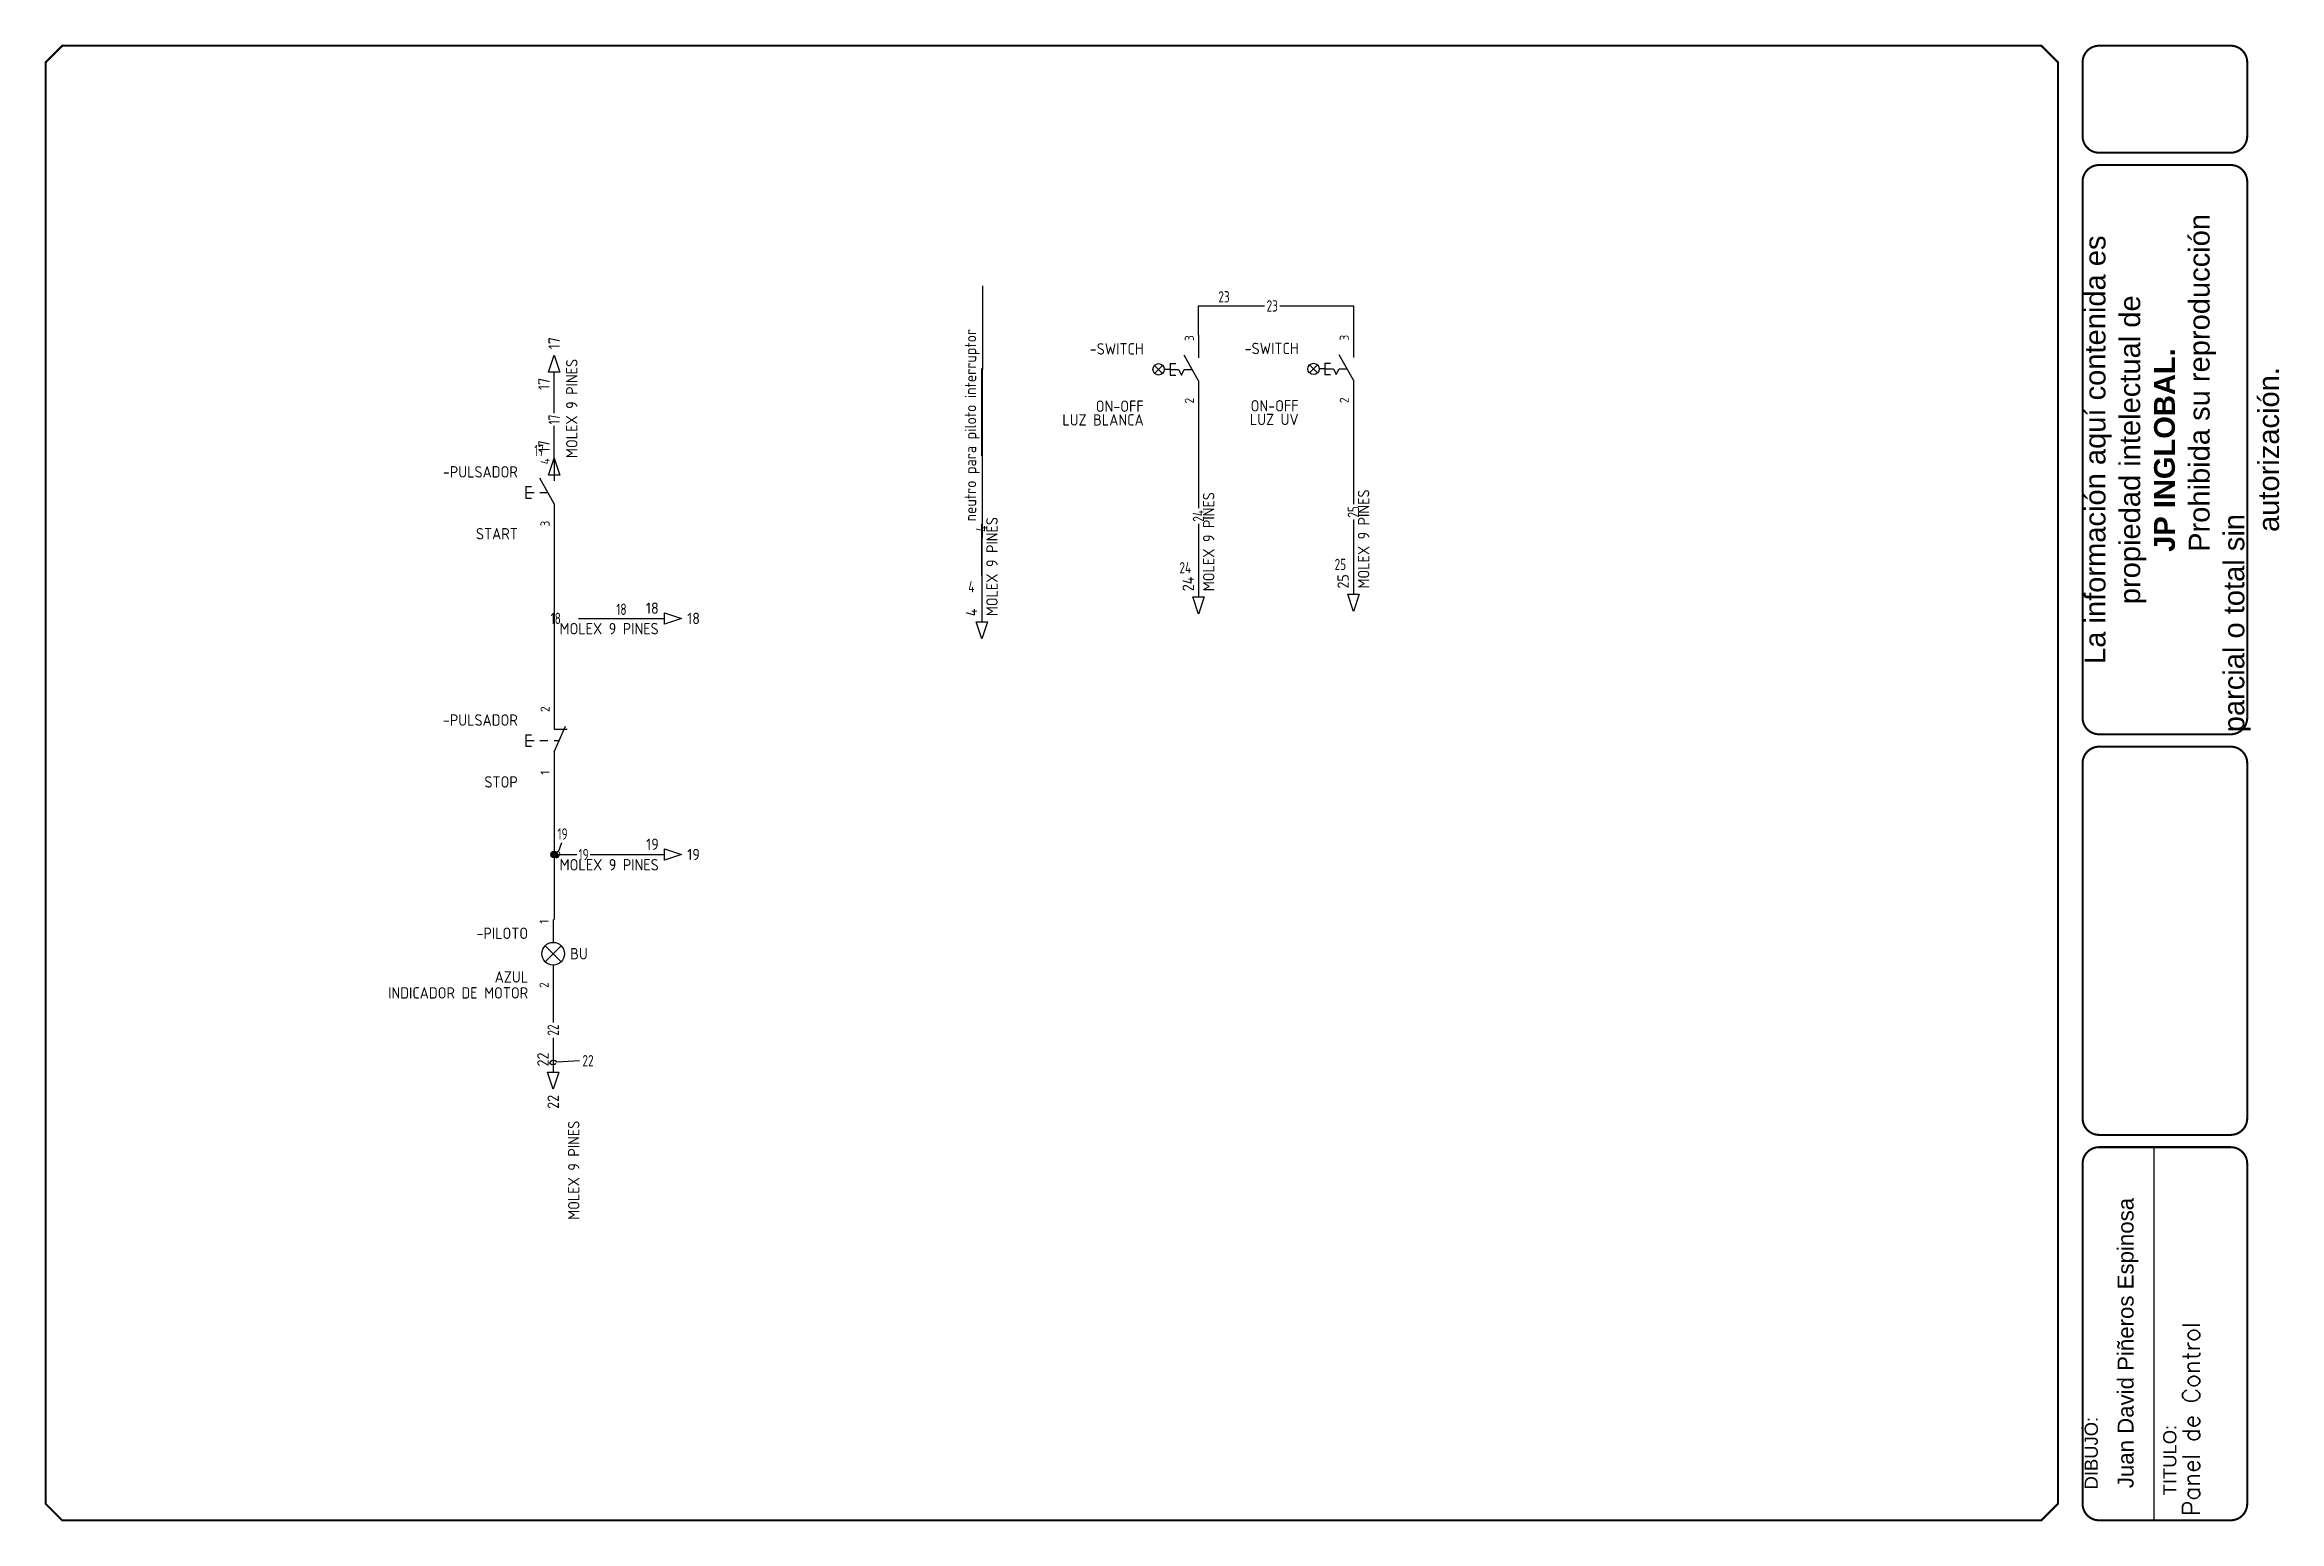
# Model space of a CAD drawing. Header units: inches. Extents: x 1 to 984, y 1 to 650.
import ezdxf
from ezdxf.enums import TextEntityAlignment as Align

# ---------------------------------------------------------------- set-up
doc = ezdxf.new("R2010")
doc.units = ezdxf.units.IN
doc.header["$MEASUREMENT"] = 0
for name, color, linetype in [('BLK_12_THHN', 9, 'Continuous'), ('DESC', 150, 'Continuous'), ('LOC', 8, 'Continuous'), ('MISC', 7, 'Continuous'), ('RED_14_THHN', 20, 'Continuous'), ('SYMS', 7, 'Continuous'), ('TAGS', 150, 'Continuous'), ('TERMS', 123, 'Continuous'), ('TITLE', 7, 'Continuous'), ('WHT_12_THHN', 7, 'Continuous'), ('WIRECOPY', 84, 'Continuous'), ('WIREFIXED', 7, 'Continuous'), ('WIRENO', 72, 'Continuous'), ('WIREREF', 52, 'Continuous'), ('WIREREF_DEST', 7, 'Continuous'), ('XREF', 7, 'Continuous')]:
    doc.layers.add(name, color=color, linetype=linetype)
doc.styles.add('SIMPLEX', font='SIMPLEX')
doc.styles.get("Standard").update_dxf_attribs({"font": 'arial.ttf'})
doc.styles.add('WD_IEC', font='ISOCP2.shx', dxfattribs={"width": 0.9, "height": 4})

# ---------------------------------------------------------------- blocks, each defined once
blk = doc.blocks.new('NO_NUM_acade_title')
blk.add_line((32.053, 5.711), (32.053, 0.032))
at = {"layer": 'TITLE'}
for p, q in [((30.594, 22.177), (30.594, 20.781)), ((30.594, 0.281), (30.594, 2.214))]:
    blk.add_line(p, q, dxfattribs=at)
at = {"layer": 'TITLE', "const_width": 0.0312}
blk.add_lwpolyline([(30.594, 0.281), (30.594, 22.177), (30.344, 22.427), (0.281, 22.427), (0.031, 22.177), (0.031, 0.281), (0.281, 0.031), (30.344, 0.031)], close=True, dxfattribs=at)
for points in [[(31.219, 22.427, 0.414214), (30.969, 22.177, 0.414214)], [(33.469, 22.177, 0.414214), (33.219, 22.427, 0.414214)], [(30.969, 21.052, 0.414214), (31.219, 20.802, 0.414214)], [(33.219, 20.802, 0.414214), (33.469, 21.052, 0.414214)], [(31.219, 20.615, 0.414214), (30.969, 20.365, 0.414214)], [(33.469, 20.365, 0.414214), (33.219, 20.615, 0.414214)], [(30.969, 12.219, 0.414214), (31.219, 11.969, 0.414214)], [(33.219, 11.969, 0.414214), (33.469, 12.219, 0.414214)], [(31.219, 11.781, 0.414214), (30.969, 11.531, 0.414214)], [(33.469, 11.531, 0.414214), (33.219, 11.781, 0.414214)], [(30.969, 6.135, 0.414214), (31.219, 5.885, 0.414214)], [(33.219, 5.885, 0.414214), (33.469, 6.135, 0.414214)], [(31.219, 5.698, 0.414214), (30.969, 5.448, 0.414214)], [(33.469, 5.448, 0.414214), (33.219, 5.698, 0.414214)], [(30.969, 0.281, 0.414214), (31.219, 0.031, 0.414214)], [(33.219, 0.031, 0.414214), (33.469, 0.281, 0.414214)]]:
    blk.add_lwpolyline(points, format="xyb", dxfattribs=at)
for points in [[(33.219, 22.427), (31.219, 22.427)], [(30.969, 22.177), (30.969, 21.052)], [(33.469, 22.177), (33.469, 21.052)], [(33.219, 20.802), (31.219, 20.802)], [(30.969, 20.365), (30.969, 12.219)], [(33.219, 20.615), (31.219, 20.615)], [(33.469, 20.365), (33.469, 12.219)], [(31.219, 11.969), (33.219, 11.969)], [(31.219, 11.781), (33.219, 11.781)], [(31.219, 5.885), (33.219, 5.885)], [(30.969, 5.448), (30.969, 0.281)], [(31.219, 5.698), (33.219, 5.698)], [(33.469, 5.448), (33.469, 0.281)], [(31.219, 0.031), (33.219, 0.031)]]:
    blk.add_lwpolyline(points, dxfattribs=at)
at = {"layer": 'TITLE', "color": 7, "const_width": 0.0312}
for points in [[(30.969, 11.531), (30.969, 6.135)], [(33.469, 11.531), (33.469, 6.135)]]:
    blk.add_lwpolyline(points, dxfattribs=at)
at = {"attachment_point": 1, "rotation": 90}
for s, width, heights, insert, char_height in [('\\pi1.0376;La información aquí contenida es \\P\\pi1.9451;propiedad intelectual de\\P\\pi2.7397;{\\fArial|b1|i0|c0|p34;JP INGLOBAL. \\P\\pi0.014096;}Prohibida su reproducción parcial o total sin \\P\\pi3.0418;autorización.', 8.53399, [2.581], (31, 12), 0.31623), ('Juan David Piñeros Espinosa', 4.87681, [0], (31.501, 0.518), 0.24167), ('DIBUJÓ:', 1.84714, [0], (31, 0.5), 0.2), ('TITULO:', 0.5, [0], (32.193, 0.41), 0.2)]:
    blk.add_mtext_dynamic_manual_height_columns(s, width=width, gutter_width=1, heights=heights, dxfattribs=dict(at, insert=insert, char_height=char_height))
blk = doc.blocks.new('VPB11')
for p, q in [((0, 7.5), (0, 2.5)), ((-6.25, 1.25), (-6.25, -1.25)), ((-6.25, 1.25), (-5, 1.25)), ((-6.25, 0), (-4.375, 0)), ((0, -2.5), (-3.125, 3.125)), ((-3.125, 0), (-1.389, 0)), ((-6.25, -1.25), (-5, -1.25)), ((0, -2.5), (0, -7.5))]:
    blk.add_line(p, q)
at = {"style": 'WD_IEC'}
for tag, p in [('INST', (-8, 10.25)), ('TAG1', (-8, 3.25)), ('LOC', (-8, 6.75)), ('DESC1', (-8, -10.35)), ('DESC2', (-8, -13.85)), ('DESC3', (-8, -17.35))]:
    blk.add_attdef(tag, text='', height=2.5, dxfattribs=at).set_placement(p, align=Align.RIGHT)
blk.add_attdef('TERM01', text='', height=2, rotation=90, dxfattribs=at).set_placement((-1, 7.5), align=Align.RIGHT)
at = {"style": 'WD_IEC', "flags": 1}
for tag, p, height in [('X2TERM01', (0, 7.5), 0.32), ('CONTACT', (0.5, 4.5), 1), ('X1LINK', (0, 0), 0.32), ('COMMON', (1.75, 3.25), 1), ('ASSYCODE', (1, -4), 1), ('FAMILY', (1, -5.5), 1), ('X8TERM02', (0, -7.5), 0.32), ('CATDESC', (1, -7), 1)]:
    blk.add_attdef(tag, p, '', height=height, dxfattribs=at)
at = {"style": 'WD_IEC', "flags": 9}
for tag, p in [('MFG', (-8.5, -0.25)), ('CAT', (-8.5, -2.75))]:
    blk.add_attdef(tag, text='', height=1.5, dxfattribs=at).set_placement(p, align=Align.RIGHT)
at = {"style": 'WD_IEC'}
blk.add_attdef('TERM02', (-1, -7.5), '', height=2, rotation=90, dxfattribs=at)
at = {"lineweight": 15, "style": 'WD_IEC'}
blk.add_attdef('XREF', text='', height=2.5, dxfattribs=at).set_placement((-8, -6.35), align=Align.RIGHT)
blk = doc.blocks.new('VPB12')
for p, q in [((0, 7.5), (0, 2.5)), ((-6.25, 1.25), (-6.25, -1.25)), ((-6.25, 1.25), (-5, 1.25)), ((-6.25, 0), (-4.38, 0)), ((-3.12, 0), (-1.39, 0)), ((0, -2.5), (2.5, 3.12)), ((0, 2.5), (2.87, 2.5)), ((0, 0), (1.11, 0)), ((-6.25, -1.25), (-5, -1.25)), ((0, -2.5), (0, -7.5))]:
    blk.add_line(p, q)
at = {"style": 'WD_IEC'}
for tag, p in [('INST', (-8, 10.25)), ('TAG1', (-8, 3.25)), ('LOC', (-8, 6.75)), ('DESC1', (-8, -10.35)), ('DESC2', (-8, -13.85)), ('DESC3', (-8, -17.35))]:
    blk.add_attdef(tag, text='', height=2.5, dxfattribs=at).set_placement(p, align=Align.RIGHT)
blk.add_attdef('TERM01', text='', height=2, rotation=90, dxfattribs=at).set_placement((-1, 7.5), align=Align.RIGHT)
at = {"style": 'WD_IEC', "flags": 1}
for tag, p, height in [('X2TERM01', (0, 7.5), 0.32), ('CONTACT', (0.5, 4.5), 1), ('X1LINK', (1.5, 0), 0.32), ('COMMON', (1.75, 3.25), 1), ('ASSYCODE', (1, -4), 1), ('FAMILY', (1, -5.5), 1), ('X8TERM02', (0, -7.5), 0.32), ('CATDESC', (1, -7), 1)]:
    blk.add_attdef(tag, p, '', height=height, dxfattribs=at)
at = {"style": 'WD_IEC', "flags": 9}
for tag, p in [('MFG', (-8.5, -0.25)), ('CAT', (-8.5, -2.75))]:
    blk.add_attdef(tag, text='', height=1.5, dxfattribs=at).set_placement(p, align=Align.RIGHT)
at = {"style": 'WD_IEC'}
blk.add_attdef('TERM02', (-1, -7.5), '', height=2, rotation=90, dxfattribs=at)
at = {"lineweight": 15, "style": 'WD_IEC'}
blk.add_attdef('XREF', text='', height=2.5, dxfattribs=at).set_placement((-8, -6.35), align=Align.RIGHT)
blk = doc.blocks.new('VLT1B')
for p, q in [((0, 7.5), (0, 2.5)), ((-1.77, -1.77), (1.77, 1.77)), ((1.77, -1.77), (-1.77, 1.77)), ((0, -2.5), (0, -7.5))]:
    blk.add_line(p, q)
blk.add_circle((0, 0), 2.5)
at = {"style": 'WD_IEC'}
for tag, p in [('INST', (-5.5, 10.25)), ('TAG1', (-5.5, 3.25)), ('LOC', (-5.5, 6.75)), ('DESC1', (-5.5, -6.35)), ('DESC2', (-5.5, -9.85)), ('DESC3', (-5.5, -13.35))]:
    blk.add_attdef(tag, text='', height=2.5, dxfattribs=at).set_placement(p, align=Align.RIGHT)
blk.add_attdef('TERM01', text='', height=2, rotation=90, dxfattribs=at).set_placement((-1, 7.5), align=Align.RIGHT)
at = {"style": 'WD_IEC', "flags": 1}
for tag, p, height in [('X2TERM01', (0, 7.5), 0.32), ('X4LINK', (-3, 0), 0.32), ('X1LINK', (3, 0), 0.32), ('ASSYCODE', (1, -4), 1), ('FAMILY', (1, -5.5), 1), ('X8TERM02', (0, -7.5), 0.32), ('CATDESC', (1, -7), 1)]:
    blk.add_attdef(tag, p, '', height=height, dxfattribs=at)
at = {"style": 'WD_IEC', "flags": 9}
for tag, p in [('MFG', (-6, -0.25)), ('CAT', (-6, -2.75))]:
    blk.add_attdef(tag, text='', height=1.5, dxfattribs=at).set_placement(p, align=Align.RIGHT)
at = {"style": 'WD_IEC'}
blk.add_attdef('TERM02', (-1, -7.5), '', height=2, rotation=90, dxfattribs=at)
at = {"lineweight": 13, "style": 'WD_IEC'}
blk.add_attdef('COLOR', text='', height=2.5, dxfattribs=at).set_placement((3.75, 0), align=Align.MIDDLE_LEFT)
at = {"lineweight": 15, "style": 'WD_IEC'}
for tag, p in [('WDTAGALT', (-5.5, -21.5)), ('XREF', (-5.5, -18))]:
    blk.add_attdef(tag, text='', height=2.5, dxfattribs=at).set_placement(p, align=Align.RIGHT)
blk = doc.blocks.new('VPB11S76')
for p, q in [((0, 7.5), (0, 2.5)), ((-9.63, -0.88), (-7.87, 0.88)), ((-7.87, -0.88), (-9.63, 0.88)), ((-6.25, 0), (-7.5, 0)), ((-6.25, 1.25), (-6.25, -1.25)), ((-6.25, 1.25), (-5, 1.25)), ((-6.25, 0), (-4.38, 0)), ((-4.38, 0), (-3.75, -1.25)), ((-3.75, -1.25), (-3.13, 0)), ((0, -2.5), (-3.13, 3.13)), ((-3.13, 0), (-1.39, 0)), ((-6.25, -1.25), (-5, -1.25)), ((0, -2.5), (0, -7.5))]:
    blk.add_line(p, q)
blk.add_circle((-8.75, 0), 1.25)
at = {"style": 'WD_IEC'}
for tag, p in [('INST', (-12.03, 9.25)), ('TAG1', (-12.03, 3.25)), ('LOC', (-12.03, 6.25)), ('DESC1', (-12.03, -9.35)), ('DESC3', (-12.03, -15.35)), ('DESC2', (-12.03, -12.35))]:
    blk.add_attdef(tag, text='', height=2.5, dxfattribs=at).set_placement(p, align=Align.RIGHT)
blk.add_attdef('TERM01', text='', height=2, rotation=90, dxfattribs=at).set_placement((-1, 7.5), align=Align.RIGHT)
at = {"style": 'WD_IEC', "flags": 1}
for tag, p, height in [('X2TERM01', (0, 7.5), 0.32), ('CONTACT', (0.5, 4.5), 1), ('X1LINK', (0, 0), 0.32), ('COMMON', (1.75, 3.25), 1), ('ASSYCODE', (1, -4), 1), ('FAMILY', (1, -5.5), 1), ('X8TERM02', (0, -7.5), 0.32), ('CATDESC', (1, -7), 1)]:
    blk.add_attdef(tag, p, '', height=height, dxfattribs=at)
at = {"style": 'WD_IEC', "flags": 9}
for tag, p in [('MFG', (-12.53, -0.25)), ('CAT', (-12.53, -2.75))]:
    blk.add_attdef(tag, text='', height=1.5, dxfattribs=at).set_placement(p, align=Align.RIGHT)
at = {"style": 'WD_IEC'}
blk.add_attdef('TERM02', (-1, -7.5), '', height=2, rotation=90, dxfattribs=at)
at = {"lineweight": 15, "style": 'WD_IEC'}
blk.add_attdef('XREF', text='', height=2.5, dxfattribs=at).set_placement((-12.03, -6.35), align=Align.RIGHT)
blk = doc.blocks.new('HA1S2')
blk.add_lwpolyline([(0, 3.75), (1.25, 0), (-1.25, 0)], close=True)
at = {"style": 'WD_IEC'}
blk.add_attdef('XREF', text='', height=2.5, rotation=90, dxfattribs=at).set_placement((0, 5), align=Align.MIDDLE_LEFT)
at = {"style": 'WD_IEC', "flags": 1}
blk.add_attdef('SIGCODE', text='', height=1, dxfattribs=at).set_placement((-2.5, 1.8), align=Align.RIGHT)
blk.add_attdef('X8TERM01', (0, 0), '', height=0.32, dxfattribs=at)
at = {"style": 'WD_IEC', "flags": 8}
blk.add_attdef('WIRENO', text='', height=2.5, rotation=90, dxfattribs=at).set_placement((-1, -1.25), align=Align.RIGHT)
at = {"style": 'WD_IEC'}
blk.add_attdef('DESC1', text='', height=2.5, rotation=90, dxfattribs=at).set_placement((1, -1.25), align=Align.TOP_RIGHT)
blk = doc.blocks.new('HA1D4')
blk.add_lwpolyline([(0, 0), (1.25, -3.75), (-1.25, -3.75)], close=True)
at = {"style": 'WD_IEC', "flags": 8}
blk.add_attdef('WIRENO', (-1, 1.25), '', height=2.5, rotation=90, dxfattribs=at)
at = {"style": 'WD_IEC'}
blk.add_attdef('DESC1', text='', height=2.5, rotation=90, dxfattribs=at).set_placement((1, 1.25), align=Align.TOP_LEFT)
at = {"style": 'WD_IEC', "flags": 1}
blk.add_attdef('X2TERM01', (0, 0), '', height=0.32, dxfattribs=at)
blk.add_attdef('SIGCODE', text='', height=1, dxfattribs=at).set_placement((-2.5, -3.2), align=Align.RIGHT)
at = {"style": 'WD_IEC'}
blk.add_attdef('XREF', text='', height=2.5, rotation=90, dxfattribs=at).set_placement((0, -5), align=Align.MIDDLE_RIGHT)
blk = doc.blocks.new('HA1S1')
blk.add_lwpolyline([(0, 1.25), (3.75, 0), (0, -1.25)], close=True)
at = {"style": 'WD_IEC'}
for tag, height, flags, p in [('WIRENO', 2.5, 8, (-1.25, 1)), ('SIGCODE', 1, 1, (5, 1.8))]:
    blk.add_attdef(tag, text='', height=height, dxfattribs=dict(at, flags=flags)).set_placement(p, align=Align.RIGHT)
at = {"style": 'WD_IEC', "flags": 1}
blk.add_attdef('X4TERM01', (0, 0), '', height=0.32, dxfattribs=at)
at = {"style": 'WD_IEC'}
blk.add_attdef('XREF', text='', height=2.5, dxfattribs=at).set_placement((5, 0), align=Align.MIDDLE_LEFT)
blk.add_attdef('DESC1', text='', height=2.5, dxfattribs=at).set_placement((-1.25, -1), align=Align.TOP_RIGHT)
blk = doc.blocks.new('WDDOT')
for radius in [0.72, 0.449, 0.223]:
    blk.add_circle((0, 0), radius)
blk = doc.blocks.new('HA1S4')
blk.add_lwpolyline([(0, -3.75), (-1.25, 0), (1.25, 0)], close=True)
at = {"style": 'WD_IEC', "flags": 8}
blk.add_attdef('WIRENO', (-1, 1.25), '', height=2.5, rotation=90, dxfattribs=at)
at = {"style": 'WD_IEC'}
blk.add_attdef('DESC1', text='', height=2.5, rotation=90, dxfattribs=at).set_placement((1, 1.25), align=Align.TOP_LEFT)
at = {"style": 'WD_IEC', "flags": 1}
blk.add_attdef('X2TERM01', (0, 0), '', height=0.32, dxfattribs=at)
blk.add_attdef('SIGCODE', text='', height=1, dxfattribs=at).set_placement((-2.5, -3.2), align=Align.RIGHT)
at = {"style": 'WD_IEC'}
blk.add_attdef('XREF', text='', height=2.5, rotation=90, dxfattribs=at).set_placement((0, -5), align=Align.MIDDLE_RIGHT)
blk = doc.blocks.new('HT0_WGENERIC')
at = {"style": 'WD_IEC'}
for tag, p in [('X4_TINY_DOT_DONT_REMOVE', (-5, 0)), ('X1_TINY_DOT_DONT_REMOVE', (5, 0))]:
    blk.add_attdef(tag, p, '', height=0.002, dxfattribs=at)
at = {"style": 'WD_IEC', "flags": 1}
for tag, p in [('X4TERM01', (-5, 0)), ('X1TERM01', (5, 0))]:
    blk.add_attdef(tag, p, '', height=0.2, dxfattribs=at)
at = {"style": 'WD_IEC', "width": 0.8}
blk.add_attdef('WIRENO', text='', height=2.5, dxfattribs=at).set_placement((0, 0), align=Align.MIDDLE_CENTER)
blk = doc.blocks.new('WD_WNH')
at = {"linetype": 'Continuous', "style": 'WD_IEC', "width": 0.8}
blk.add_attdef('WIRENO', text='', height=2.5, dxfattribs=at).set_placement((0, 0.75), align=Align.CENTER)
at = {"style": 'WD_IEC', "flags": 1}
for tag, p in [('W08USER', (0, 0.375)), ('W04USER', (0, 0.875)), ('W05USER', (0, 0.75)), ('W09USER', (0, 0.25)), ('W03USER', (0, 1)), ('W06USER', (0, 0.625)), ('W07USER', (0, 0.5)), ('W02USER', (0, 1.125)), ('W01USER', (0, 1.25)), ('W10USER', (0, 0.125))]:
    blk.add_attdef(tag, text='', height=0.08, dxfattribs=at).set_placement(p, align=Align.CENTER)
blk = doc.blocks.new('VT0_WGENERIC')
at = {"style": 'WD_IEC'}
for tag, p in [('X1_TINY_DOT_DONT_REMOVE', (0, 5)), ('X4_TINY_DOT_DONT_REMOVE', (0, -5))]:
    blk.add_attdef(tag, p, '', height=0.002, rotation=90, dxfattribs=at)
at = {"style": 'WD_IEC', "flags": 1}
for tag, p in [('X2TERM01', (0, 5)), ('X8TERM01', (0, -5))]:
    blk.add_attdef(tag, p, '', height=0.2, dxfattribs=at)
at = {"style": 'WD_IEC', "width": 0.8}
blk.add_attdef('WIRENO', text='', height=2.5, rotation=90, dxfattribs=at).set_placement((0, 0), align=Align.MIDDLE_CENTER)
blk = doc.blocks.new('WD_WNV')
at = {"linetype": 'Continuous', "style": 'WD_IEC', "width": 0.8}
blk.add_attdef('WIRENO', text='', height=2.5, dxfattribs=at).set_placement((-1.6, 0), align=Align.MIDDLE_RIGHT)
at = {"style": 'WD_IEC', "flags": 1}
for tag, p in [('W08USER', (-1, 0.375)), ('W04USER', (-1, 0.875)), ('W05USER', (-1, 0.75)), ('W09USER', (-1, 0.25)), ('W03USER', (-1, 1)), ('W06USER', (-1, 0.625)), ('W07USER', (-1, 0.5)), ('W02USER', (-1, 1.125)), ('W01USER', (-1, 1.25)), ('W10USER', (-1, 0.125))]:
    blk.add_attdef(tag, text='', height=0.08, dxfattribs=at).set_placement(p, align=Align.CENTER)
blk = doc.blocks.new('VT0_LGENERIC')
at = {"style": 'WD_IEC'}
blk.add_attdef('COLOR', text='', height=2.5, rotation=90, dxfattribs=at).set_placement((0, 0), align=Align.MIDDLE_CENTER)
at = {"style": 'WD_IEC', "flags": 1}
for tag, p in [('X2TERM01', (0, 4)), ('X8TERM01', (0, -4))]:
    blk.add_attdef(tag, p, '', height=0.16, rotation=90, dxfattribs=at)
at = {"style": 'WD_IEC'}
for tag, p in [('X2_TINY_DOT_DONT_REMOVE', (0, 4)), ('X8_TINY_DOT_DONT_REMOVE', (0, -4))]:
    blk.add_attdef(tag, p, '', height=0.0001, rotation=90, dxfattribs=at)

msp = doc.modelspace()

# ---------------------------------------------------------------- linework, layer by layer
at = {"layer": 'BLK_12_THHN'}
for p, q in [((508.52, 522.47), (508.52, 535.35)), ((508.52, 535.35), (537.62, 535.35)), ((544.29, 535.35), (576.61, 535.35)), ((576.61, 535.35), (576.61, 522.65)), ((225.37, 488.23), (225.37, 506.26)), ((508.52, 492.47), (508.52, 446.52)), ((576.61, 492.65), (576.61, 448.18)), ((225.37, 468.42), (225.37, 482.63)), ((225.37, 438.42), (225.37, 359.35)), ((508.52, 439.62), (508.52, 407.44)), ((576.61, 441.51), (576.61, 408.62)), ((236.06, 398.01), (273.8, 398.01)), ((225.37, 329.35), (225.37, 265.64)), ((225.37, 294.25), (235.35, 294.25)), ((241.23, 294.25), (273.83, 294.25))]:
    msp.add_line(p, q, dxfattribs=at)
at = {"layer": 'RED_14_THHN'}
for p, q in [((224.92, 235.64), (224.92, 220.47)), ((224.92, 213.73), (224.92, 198.61))]:
    msp.add_line(p, q, dxfattribs=at)
at = {"layer": 'WHT_12_THHN'}
for p, q in [((413.61, 544.16), (413.29, 396.48)), ((413.29, 469.42), (413.29, 507.8)), ((413.29, 416.8), (413.29, 439.4))]:
    msp.add_line(p, q, dxfattribs=at)
at = {"layer": 'WIREFIXED'}
for points in [[(228.56, 299.4), (227.34, 295.76), (226.33, 295.26), (225.82, 293.75), (226.32, 292.75), (227.33, 293.25), (227.84, 294.75), (227.59, 295.25)], [(236.47, 203.65), (226.5, 202.96), (225.65, 203.7), (224.07, 203.59), (223.33, 202.74), (224.18, 202.01), (225.76, 202.12), (226.13, 202.54)]]:
    msp.add_lwpolyline(points, dxfattribs=at)

# ---------------------------------------------------------------- block references
at = {"layer": 'LOC', "color": 7, "xscale": 28.93527259246057, "yscale": 28.93527259246057, "zscale": 28.93527259246057}
msp.add_blockref('NO_NUM_acade_title', (1, 0.76), dxfattribs=at)
at = {"layer": 'SYMS'}
ref = msp.add_blockref('VT0_LGENERIC', (408.33, 482.93), dxfattribs=dict(at, xscale=2, yscale=2, zscale=2))
ref.add_attrib('X8_TINY_DOT_DONT_REMOVE', '.', (408.33, 437.43), dxfattribs={"layer": 'MISC', "height": 0.0002, "rotation": 90, "style": 'WD_IEC'})
ref.add_attrib('X2_TINY_DOT_DONT_REMOVE', '.', (408.3, 571.47), dxfattribs={"layer": 'MISC', "height": 0.0002, "rotation": 90, "style": 'WD_IEC'})
ref.add_attrib('COLOR', 'neutro para piloto interruptor', dxfattribs={"layer": 'MISC', "height": 5, "rotation": 90, "style": 'WD_IEC'}).set_placement((408.33, 482.93), align=Align.MIDDLE_CENTER)
ref = msp.add_blockref('HT0_WGENERIC', (540.95, 535.35), dxfattribs=dict(at, xscale=2, yscale=2, zscale=2))
ref.add_attrib('X4_TINY_DOT_DONT_REMOVE', '.', (537.62, 535.35), dxfattribs={"layer": 'MISC', "height": 0.004, "style": 'WD_IEC'})
ref.add_attrib('X1_TINY_DOT_DONT_REMOVE', '.', (544.29, 535.35), dxfattribs={"layer": 'MISC', "height": 0.004, "style": 'WD_IEC'})
ref.add_attrib('WIRENO', '23', dxfattribs={"layer": 'WIRECOPY', "height": 5, "style": 'WD_IEC', "width": 0.8}).set_placement((540.95, 535.35), align=Align.MIDDLE_CENTER)
ref = msp.add_blockref('HA1S2', (225.37, 506.26), dxfattribs=dict(at, xscale=2, yscale=2, zscale=2))
ref.add_attrib('XREF', '17', dxfattribs={"layer": 'XREF', "height": 5, "rotation": 90, "style": 'WD_IEC'}).set_placement((225.37, 516.26), align=Align.MIDDLE_LEFT)
ref.add_attrib('DESC1', 'MOLEX 9 PINES ', dxfattribs={"layer": 'DESC', "height": 5, "rotation": 90, "style": 'WD_IEC'}).set_placement((230.6, 514.91), align=Align.TOP_RIGHT)
ref.add_attrib('WIRENO', '17', dxfattribs={"layer": 'WIREREF', "height": 5, "rotation": 90, "style": 'WD_IEC', "flags": 8}).set_placement((223.37, 503.76), align=Align.RIGHT)
ref = msp.add_blockref('VPB11S76', (508.52, 507.47), dxfattribs=dict(at, xscale=2, yscale=2, zscale=2))
ref.add_attrib('TERM02', '2', (506.52, 492.47), dxfattribs={"layer": 'TERMS', "height": 4, "rotation": 90, "style": 'WD_IEC'})
ref.add_attrib('TERM01', '3', dxfattribs={"layer": 'TERMS', "height": 4, "rotation": 90, "style": 'WD_IEC'}).set_placement((506.52, 522.47), align=Align.RIGHT)
ref.add_attrib('DESC2', 'LUZ BLANCA', dxfattribs={"layer": 'DESC', "height": 5, "style": 'WD_IEC'}).set_placement((484.47, 482.77), align=Align.RIGHT)
ref.add_attrib('DESC1', 'ON-OFF', dxfattribs={"layer": 'DESC', "height": 5, "style": 'WD_IEC'}).set_placement((484.47, 488.77), align=Align.RIGHT)
ref.add_attrib('TAG1', '-SWITCH', dxfattribs={"layer": 'TAGS', "height": 5, "style": 'WD_IEC'}).set_placement((484.47, 513.97), align=Align.RIGHT)
ref = msp.add_blockref('VPB11S76', (576.61, 507.65), dxfattribs=dict(at, xscale=2, yscale=2, zscale=2))
ref.add_attrib('TERM02', '2', (574.61, 492.65), dxfattribs={"layer": 'TERMS', "height": 4, "rotation": 90, "style": 'WD_IEC'})
ref.add_attrib('TERM01', '3', dxfattribs={"layer": 'TERMS', "height": 4, "rotation": 90, "style": 'WD_IEC'}).set_placement((574.61, 522.65), align=Align.RIGHT)
ref.add_attrib('DESC2', 'LUZ UV', dxfattribs={"layer": 'DESC', "height": 5, "style": 'WD_IEC'}).set_placement((552.55, 482.95), align=Align.RIGHT)
ref.add_attrib('DESC1', 'ON-OFF', dxfattribs={"layer": 'DESC', "height": 5, "style": 'WD_IEC'}).set_placement((552.55, 488.95), align=Align.RIGHT)
ref.add_attrib('TAG1', '-SWITCH', dxfattribs={"layer": 'TAGS', "height": 5, "style": 'WD_IEC'}).set_placement((552.55, 514.15), align=Align.RIGHT)
ref = msp.add_blockref('VT0_WGENERIC', (225.37, 485.43), dxfattribs=dict(at, xscale=2, yscale=2, zscale=2))
ref.add_attrib('X4_TINY_DOT_DONT_REMOVE', '.', (225.37, 482.63), dxfattribs={"layer": 'MISC', "height": 0.004, "rotation": 90, "style": 'WD_IEC'})
ref.add_attrib('X1_TINY_DOT_DONT_REMOVE', '.', (225.37, 488.23), dxfattribs={"layer": 'MISC', "height": 0.004, "rotation": 90, "style": 'WD_IEC'})
ref.add_attrib('WIRENO', '17', dxfattribs={"layer": 'WIRECOPY', "height": 5, "rotation": 90, "style": 'WD_IEC', "width": 0.8}).set_placement((225.37, 485.43), align=Align.MIDDLE_CENTER)
ref = msp.add_blockref('HA1D4', (225.37, 468.42), dxfattribs=dict(at, xscale=2, yscale=2, zscale=2))
ref.add_attrib('WIRENO', '17', (223.37, 470.92), dxfattribs={"layer": 'WIREREF_DEST', "height": 5, "rotation": 90, "style": 'WD_IEC', "flags": 8})
ref = msp.add_blockref('VPB11', (225.37, 453.42), dxfattribs=dict(at, xscale=2, yscale=2, zscale=2))
ref.add_attrib('TERM02', '3', (223.37, 438.42), dxfattribs={"layer": 'TERMS', "height": 4, "rotation": 90, "style": 'WD_IEC'})
ref.add_attrib('TERM01', '4', dxfattribs={"layer": 'TERMS', "height": 4, "rotation": 90, "style": 'WD_IEC'}).set_placement((223.37, 468.42), align=Align.RIGHT)
ref.add_attrib('DESC1', 'START', dxfattribs={"layer": 'DESC', "height": 5, "style": 'WD_IEC'}).set_placement((209.37, 432.72), align=Align.RIGHT)
ref.add_attrib('TAG1', '-PULSADOR', dxfattribs={"layer": 'TAGS', "height": 5, "style": 'WD_IEC'}).set_placement((209.37, 459.92), align=Align.RIGHT)
ref = msp.add_blockref('HA1S4', (508.52, 407.44), dxfattribs=dict(at, xscale=2, yscale=2, zscale=2))
ref.add_attrib('DESC1', 'MOLEX 9 PINES', dxfattribs={"layer": 'DESC', "height": 5, "rotation": 90, "style": 'WD_IEC'}).set_placement((510.52, 409.94), align=Align.TOP_LEFT)
ref.add_attrib('WIRENO', '24', (506.52, 409.94), dxfattribs={"layer": 'WIREREF', "height": 5, "rotation": 90, "style": 'WD_IEC', "flags": 8})
ref = msp.add_blockref('HA1S4', (576.61, 408.62), dxfattribs=dict(at, xscale=2, yscale=2, zscale=2))
ref.add_attrib('DESC1', 'MOLEX 9 PINES', dxfattribs={"layer": 'DESC', "height": 5, "rotation": 90, "style": 'WD_IEC'}).set_placement((578.61, 411.12), align=Align.TOP_LEFT)
ref.add_attrib('WIRENO', '25', (574.61, 411.12), dxfattribs={"layer": 'WIREREF', "height": 5, "rotation": 90, "style": 'WD_IEC', "flags": 8})
ref = msp.add_blockref('HA1S4', (413.29, 396.48), dxfattribs=dict(at, xscale=2, yscale=2, zscale=2))
ref.add_attrib('DESC1', 'MOLEX 9 PINES', dxfattribs={"layer": 'DESC', "height": 5, "rotation": 90, "style": 'WD_IEC'}).set_placement((415.29, 398.98), align=Align.TOP_LEFT)
ref.add_attrib('WIRENO', '4', (411.29, 398.98), dxfattribs={"layer": 'WIREREF', "height": 5, "rotation": 90, "style": 'WD_IEC', "flags": 8})
ref = msp.add_blockref('VT0_WGENERIC', (508.52, 443.07), dxfattribs=dict(at, xscale=2, yscale=2, zscale=2))
ref.add_attrib('X4_TINY_DOT_DONT_REMOVE', '.', (508.52, 439.62), dxfattribs={"layer": 'MISC', "height": 0.004, "rotation": 90, "style": 'WD_IEC'})
ref.add_attrib('X1_TINY_DOT_DONT_REMOVE', '.', (508.52, 446.52), dxfattribs={"layer": 'MISC', "height": 0.004, "rotation": 90, "style": 'WD_IEC'})
ref.add_attrib('WIRENO', '24', dxfattribs={"layer": 'WIRECOPY', "height": 5, "rotation": 90, "style": 'WD_IEC', "width": 0.8}).set_placement((508.52, 443.07), align=Align.MIDDLE_CENTER)
ref = msp.add_blockref('VT0_WGENERIC', (576.61, 444.84), dxfattribs=dict(at, xscale=2, yscale=2, zscale=2))
ref.add_attrib('X4_TINY_DOT_DONT_REMOVE', '.', (576.61, 441.51), dxfattribs={"layer": 'MISC', "height": 0.004, "rotation": 90, "style": 'WD_IEC'})
ref.add_attrib('X1_TINY_DOT_DONT_REMOVE', '.', (576.61, 448.18), dxfattribs={"layer": 'MISC', "height": 0.004, "rotation": 90, "style": 'WD_IEC'})
ref.add_attrib('WIRENO', '25', dxfattribs={"layer": 'WIRECOPY', "height": 5, "rotation": 90, "style": 'WD_IEC', "width": 0.8}).set_placement((576.61, 444.84), align=Align.MIDDLE_CENTER)
ref = msp.add_blockref('VT0_WGENERIC', (413.29, 437.4), dxfattribs=dict(at, xscale=2, yscale=2, zscale=2))
ref.add_attrib('X4_TINY_DOT_DONT_REMOVE', '.', (413.29, 435.4), dxfattribs={"layer": 'MISC', "height": 0.004, "rotation": 90, "style": 'WD_IEC'})
ref.add_attrib('X1_TINY_DOT_DONT_REMOVE', '.', (413.29, 439.4), dxfattribs={"layer": 'MISC', "height": 0.004, "rotation": 90, "style": 'WD_IEC'})
ref.add_attrib('WIRENO', '4', dxfattribs={"layer": 'WIRECOPY', "height": 5, "rotation": 90, "style": 'WD_IEC', "width": 0.8}).set_placement((413.29, 437.4), align=Align.MIDDLE_CENTER)
ref = msp.add_blockref('HA1S1', (273.8, 398.01), dxfattribs=dict(at, xscale=2, yscale=2, zscale=2))
ref.add_attrib('XREF', '18', dxfattribs={"layer": 'XREF', "height": 5, "style": 'WD_IEC'}).set_placement((283.8, 398.01), align=Align.MIDDLE_LEFT)
ref.add_attrib('DESC1', 'MOLEX 9 PINES', dxfattribs={"layer": 'DESC', "height": 5, "style": 'WD_IEC'}).set_placement((271.3, 396.01), align=Align.TOP_RIGHT)
ref.add_attrib('WIRENO', '18', dxfattribs={"layer": 'WIREREF', "height": 5, "style": 'WD_IEC', "flags": 8}).set_placement((271.3, 400.01), align=Align.RIGHT)
ref = msp.add_blockref('HT0_WGENERIC', (226.06, 398.01), dxfattribs=dict(at, xscale=2, yscale=2, zscale=2))
ref.add_attrib('X4_TINY_DOT_DONT_REMOVE', '.', (223.26, 398.01), dxfattribs={"layer": 'MISC', "height": 0.004, "style": 'WD_IEC'})
ref.add_attrib('X1_TINY_DOT_DONT_REMOVE', '.', (228.86, 398.01), dxfattribs={"layer": 'MISC', "height": 0.004, "style": 'WD_IEC'})
ref.add_attrib('WIRENO', '18', dxfattribs={"layer": 'WIRECOPY', "height": 5, "style": 'WD_IEC', "width": 0.8}).set_placement((226.06, 398.01), align=Align.MIDDLE_CENTER)
ref = msp.add_blockref('VPB12', (225.37, 344.35), dxfattribs=dict(at, xscale=2, yscale=2, zscale=2))
ref.add_attrib('TERM02', '1', (223.37, 329.35), dxfattribs={"layer": 'TERMS', "height": 4, "rotation": 90, "style": 'WD_IEC'})
ref.add_attrib('TERM01', '2', dxfattribs={"layer": 'TERMS', "height": 4, "rotation": 90, "style": 'WD_IEC'}).set_placement((223.37, 359.35), align=Align.RIGHT)
ref.add_attrib('DESC1', 'STOP', dxfattribs={"layer": 'DESC', "height": 5, "style": 'WD_IEC'}).set_placement((209.37, 323.65), align=Align.RIGHT)
ref.add_attrib('TAG1', '-PULSADOR', dxfattribs={"layer": 'TAGS', "height": 5, "style": 'WD_IEC'}).set_placement((209.37, 350.85), align=Align.RIGHT)
at = {"layer": 'SYMS', "xscale": 2, "yscale": 2, "zscale": 2}
msp.add_blockref('WDDOT', (225.37, 294.25), dxfattribs=at)
at = {"layer": 'SYMS'}
ref = msp.add_blockref('HA1S1', (273.83, 294.25), dxfattribs=dict(at, xscale=2, yscale=2, zscale=2))
ref.add_attrib('XREF', '19', dxfattribs={"layer": 'XREF', "height": 5, "style": 'WD_IEC'}).set_placement((283.83, 294.25), align=Align.MIDDLE_LEFT)
ref.add_attrib('DESC1', 'MOLEX 9 PINES', dxfattribs={"layer": 'DESC', "height": 5, "style": 'WD_IEC'}).set_placement((271.33, 292.25), align=Align.TOP_RIGHT)
ref.add_attrib('WIRENO', '19', dxfattribs={"layer": 'WIREREF', "height": 5, "style": 'WD_IEC', "flags": 8}).set_placement((271.33, 296.25), align=Align.RIGHT)
ref = msp.add_blockref('HT0_WGENERIC', (238.29, 294.25), dxfattribs=dict(at, xscale=2, yscale=2, zscale=2))
ref.add_attrib('X4_TINY_DOT_DONT_REMOVE', '.', (235.35, 294.25), dxfattribs={"layer": 'MISC', "height": 0.004, "style": 'WD_IEC'})
ref.add_attrib('X1_TINY_DOT_DONT_REMOVE', '.', (241.23, 294.25), dxfattribs={"layer": 'MISC', "height": 0.004, "style": 'WD_IEC'})
ref.add_attrib('WIRENO', '19', dxfattribs={"layer": 'WIRECOPY', "height": 5, "style": 'WD_IEC', "width": 0.8}).set_placement((238.29, 294.25), align=Align.MIDDLE_CENTER)
ref = msp.add_blockref('VLT1B', (224.92, 250.64), dxfattribs=dict(at, xscale=2, yscale=2, zscale=2))
ref.add_attrib('TERM02', '2', (222.92, 235.64), dxfattribs={"layer": 'TERMS', "height": 4, "rotation": 90, "style": 'WD_IEC'})
ref.add_attrib('TERM01', '1', dxfattribs={"layer": 'TERMS', "height": 4, "rotation": 90, "style": 'WD_IEC'}).set_placement((222.92, 265.64), align=Align.RIGHT)
ref.add_attrib('DESC2', 'INDICADOR DE MOTOR', dxfattribs={"layer": 'DESC', "height": 5, "style": 'WD_IEC'}).set_placement((213.92, 230.94), align=Align.RIGHT)
ref.add_attrib('DESC1', 'AZUL', dxfattribs={"layer": 'DESC', "height": 5, "style": 'WD_IEC'}).set_placement((213.92, 237.94), align=Align.RIGHT)
ref.add_attrib('COLOR', 'BU', dxfattribs={"layer": 'MISC', "lineweight": 13, "height": 5, "style": 'WD_IEC'}).set_placement((232.42, 250.64), align=Align.MIDDLE_LEFT)
ref.add_attrib('TAG1', '-PILOTO', dxfattribs={"layer": 'TAGS', "height": 5, "style": 'WD_IEC'}).set_placement((213.92, 257.14), align=Align.RIGHT)
ref = msp.add_blockref('VT0_WGENERIC', (224.92, 217.1), dxfattribs=dict(at, xscale=2, yscale=2, zscale=2))
ref.add_attrib('X4_TINY_DOT_DONT_REMOVE', '.', (224.92, 213.73), dxfattribs={"layer": 'MISC', "height": 0.004, "rotation": 90, "style": 'WD_IEC'})
ref.add_attrib('X1_TINY_DOT_DONT_REMOVE', '.', (224.92, 220.47), dxfattribs={"layer": 'MISC', "height": 0.004, "rotation": 90, "style": 'WD_IEC'})
ref.add_attrib('WIRENO', '22', dxfattribs={"layer": 'WIRECOPY', "height": 5, "rotation": 90, "style": 'WD_IEC', "width": 0.8}).set_placement((224.92, 217.1), align=Align.MIDDLE_CENTER)
ref = msp.add_blockref('HA1S4', (224.92, 198.61), dxfattribs=dict(at, xscale=2, yscale=2, zscale=2))
ref.add_attrib('XREF', '22', dxfattribs={"layer": 'XREF', "height": 5, "rotation": 90, "style": 'WD_IEC'}).set_placement((224.92, 188.61), align=Align.MIDDLE_RIGHT)
ref.add_attrib('DESC1', 'MOLEX 9 PINES', dxfattribs={"layer": 'DESC', "height": 5, "rotation": 90, "style": 'WD_IEC'}).set_placement((231.46, 133.71), align=Align.TOP_LEFT)
ref.add_attrib('WIRENO', '22', (222.92, 201.11), dxfattribs={"layer": 'WIREREF', "height": 5, "rotation": 90, "style": 'WD_IEC', "flags": 8})
at = {"layer": 'WIREFIXED'}
ref = msp.add_blockref('WD_WNH', (519.74, 535.35), dxfattribs=dict(at, xscale=2, yscale=2, zscale=2))
ref.add_attrib('WIRENOF', '23', dxfattribs={"linetype": 'Continuous', "height": 5, "style": 'WD_IEC', "width": 0.8}).set_placement((519.74, 536.85), align=Align.CENTER)
ref = msp.add_blockref('WD_WNV', (508.52, 420.26), dxfattribs=dict(at, xscale=2, yscale=2, zscale=2))
ref.add_attrib('WIRENOF', '24', dxfattribs={"linetype": 'Continuous', "height": 5, "style": 'WD_IEC', "width": 0.8}).set_placement((505.32, 420.26), align=Align.MIDDLE_RIGHT)
ref = msp.add_blockref('WD_WNV', (576.61, 421.73), dxfattribs=dict(at, xscale=2, yscale=2, zscale=2))
ref.add_attrib('WIRENOF', '25', dxfattribs={"linetype": 'Continuous', "height": 5, "style": 'WD_IEC', "width": 0.8}).set_placement((573.41, 421.73), align=Align.MIDDLE_RIGHT)
ref = msp.add_blockref('WD_WNV', (413.29, 411.94), dxfattribs=dict(at, xscale=2, yscale=2, zscale=2))
ref.add_attrib('WIRENOF', '4', dxfattribs={"linetype": 'Continuous', "height": 5, "style": 'WD_IEC', "width": 0.8}).set_placement((410.09, 411.94), align=Align.MIDDLE_RIGHT)
ref = msp.add_blockref('WD_WNH', (254.93, 398.01), dxfattribs=dict(at, xscale=2, yscale=2, zscale=2))
ref.add_attrib('WIRENOF', '18', dxfattribs={"linetype": 'Continuous', "height": 5, "style": 'WD_IEC', "width": 0.8}).set_placement((254.93, 399.51), align=Align.CENTER)
ref = msp.add_blockref('WD_WNH', (226.83, 294.25), dxfattribs=dict(at, xscale=2, yscale=2, zscale=2))
ref.add_attrib('WIRENOF', '19', dxfattribs={"linetype": 'Continuous', "height": 5, "style": 'WD_IEC', "width": 0.8}).set_placement((229.04, 300.81), align=Align.CENTER)
ref = msp.add_blockref('WD_WNV', (224.92, 202.85), dxfattribs=dict(at, xscale=2, yscale=2, zscale=2))
ref.add_attrib('WIRENOF', '22', dxfattribs={"linetype": 'Continuous', "height": 5, "style": 'WD_IEC', "width": 0.8}).set_placement((242.71, 203.63), align=Align.MIDDLE_RIGHT)
at = {"layer": 'WIRENO'}
ref = msp.add_blockref('WD_WNV', (225.37, 471.92), dxfattribs=dict(at, xscale=2, yscale=2, zscale=2))
ref.add_attrib('WIRENO', '17', dxfattribs={"linetype": 'Continuous', "height": 5, "style": 'WD_IEC', "width": 0.8}).set_placement((220.91, 471.81), align=Align.MIDDLE_RIGHT)

# ---------------------------------------------------------------- texts
at = {"insert": (941.06, 3.55), "char_height": 7.5, "attachment_point": 1, "rotation": 90, "style": 'SIMPLEX'}
msp.add_mtext_dynamic_manual_height_columns('{\\C250;Panel de Control}', width=391.4459, gutter_width=1, heights=[16.57], dxfattribs=at)

doc.saveas('drawing.dxf')
